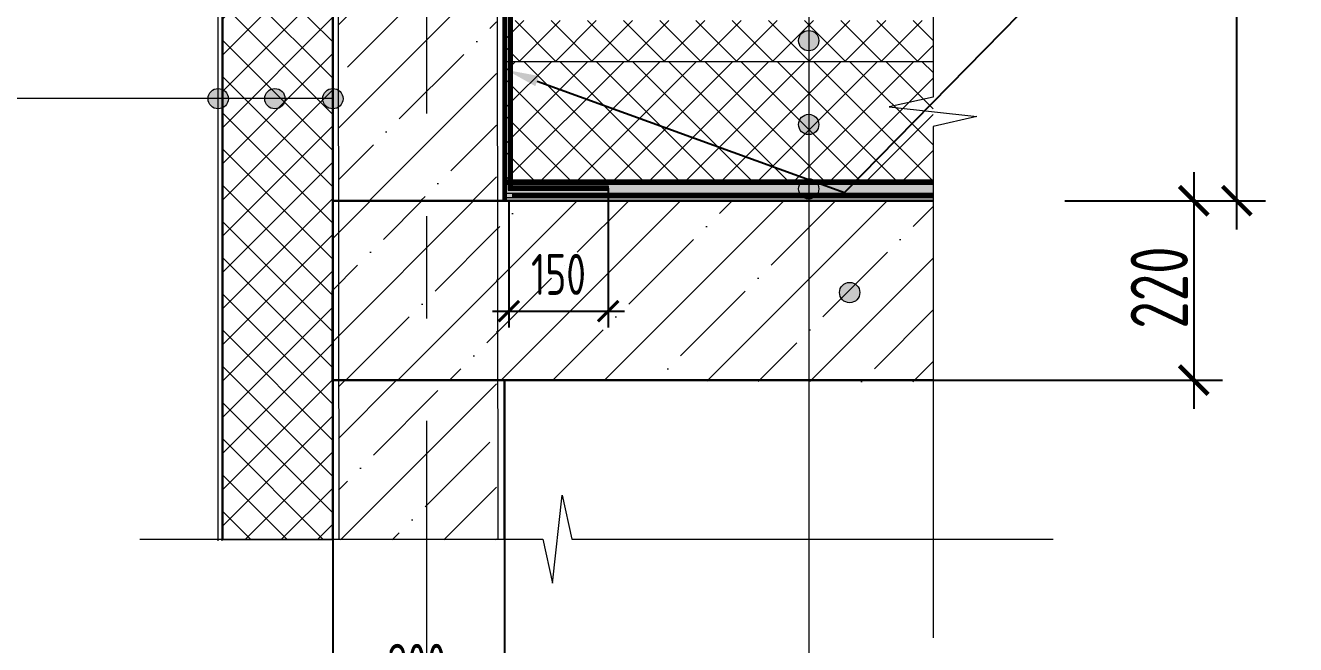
# Model space of a CAD drawing. Header units: millimetres. Extents: x -314343 to 682031, y 21428 to 98936.
# Drawn here: x 431401 to 432951, y 51443 to 52199 of the extents above; entities that cross this region are included whole.
import ezdxf
from ezdxf import colors
from ezdxf.entities.mleader import LeaderData, LeaderLine
from ezdxf.math import Vec2, Vec3

# ---------------------------------------------------------------- set-up
doc = ezdxf.new("R2010")
doc.units = ezdxf.units.MM
doc.header["$MEASUREMENT"] = 0
doc.header["$PDMODE"] = 3
doc.header["$PDSIZE"] = -4
for name, pattern in [('CENTER', [2, 1.25, -0.25, 0.25, -0.25]), ('пунктирнаяX2', [12.7, 0, -12.7]), ('штриховая', [19.05, 12.7, -6.35]), ('штриховая 50', [1, 0.5, -0.5])]:
    doc.linetypes.add(name, pattern=pattern)
doc.layers.get('0').update_dxf_attribs({"color": 250, "lineweight": 9})
doc.layers.get('Defpoints').update_dxf_attribs({"color": 6})
for name, color, linetype, lineweight in [('0.35', 30, 'Continuous', 30), ('_0', 250, 'Continuous', 9), ('_Выноска', 7, 'Continuous', 15), ('TN-ГИДРОИЗОЛЯЦИЯ БИТУМАЯ нижняя', 173, 'Continuous', 15), ('TN-ГРУНТОВКА', 6, 'Continuous', 15), ('TN-ПАРОИЗОЛЯЦИЯ', 104, 'Continuous', 15), ('АР_Навесной фасад', 147, 'Continuous', 5), ('АР_Оси', 195, 'Continuous', 9), ('АР_Тонкие', 250, 'Continuous', 5), ('АР_Утеплитель', 250, 'Continuous', 9), ('Маркировка потолков', 7, 'Continuous', 9)]:
    doc.layers.add(name, color=color, linetype=linetype, lineweight=lineweight)
doc.styles.add('ISOCPEUR', font='isocpeur.ttf', dxfattribs={"width": 0.7})
doc.styles.add('Архитект', font='isocpeur.ttf', dxfattribs={"width": 0.8, "oblique": 8})
doc.dimstyles.new('R_50', dxfattribs={"dimtxt": 140, "dimasz": 30, "dimexe": 20, "dimexo": 0, "dimgap": 20, "dimtad": 1, "dimdec": 0, "dimrnd": 5, "dimzin": 0, "dimdsep": 46, "dimtxsty": 'ISOCPEUR', "dimblk": 'ARCHTICK', "dimcen": 50, "dimdle": 20, "dimclrd": 256, "dimclre": 256, "dimclrt": 256, "dimadec": 0, "dimazin": 0, "dimtfac": 2, "dimtdec": 0, "dimtofl": 0, "dimtmove": 1, "dimatfit": 3, "dimfxl": 1, "dimtvp": 3, "dimtolj": 1, "dimtzin": 0, "dimarcsym": 0})

# ---------------------------------------------------------------- blocks, each defined once
blk = doc.blocks.new('*U252')
blk.add_lwpolyline([(0, -17.582), (0, -1), (2.25, -0.5), (-2.25, 0), (0, 0.5), (0, 26.723)])
blk = doc.blocks.new('_ArchTick')
at = {"color": 0, "linetype": 'ByBlock', "const_width": 0.15}
blk.add_lwpolyline([(-0.5, -0.5), (0.5, 0.5)], dxfattribs=at)
blk = doc.blocks.new('*D370')
at = {"layer": '_0', "lineweight": -2, "ltscale": 500, "transparency": 16777216}
for p, q in [((432827, 52019.7), (432827, 51730.9)), ((432669.7, 51984.7), (432862, 51984.7)), ((432482.9, 51765.9), (432862, 51765.9))]:
    blk.add_line(p, q, dxfattribs=at)
at = {"layer": 'Defpoints', "color": 0, "ltscale": 500, "transparency": 16777216}
for p in [(432669.7, 51984.7), (432482.9, 51765.9), (432827, 51765.9)]:
    blk.add_point(p, dxfattribs=at)
at = {"layer": '_0', "lineweight": -2, "ltscale": 500, "transparency": 16777216, "xscale": 35, "yscale": 35, "zscale": 35}
for p, rotation in [((432827, 51984.7), 90), ((432827, 51765.9), 270)]:
    blk.add_blockref('_ArchTick', p, dxfattribs=dict(at, rotation=rotation))
at = {"layer": '_0', "ltscale": 500, "transparency": 16777216, "insert": (432785, 51878.7), "char_height": 70, "attachment_point": 5, "rotation": 90, "style": 'ISOCPEUR'}
blk.add_mtext('\\A1;220', dxfattribs=at)
blk = doc.blocks.new('*D373')
at = {"layer": '_0', "lineweight": -2, "ltscale": 500, "transparency": 16777216}
for p, q in [((432879.8, 51949.7), (432879.8, 53217.8)), ((432240.3, 53182.8), (432914.8, 53182.8)), ((432721.6, 51984.7), (432914.8, 51984.7))]:
    blk.add_line(p, q, dxfattribs=at)
at = {"layer": 'Defpoints', "color": 0, "ltscale": 500, "transparency": 16777216}
for p in [(432240.3, 53182.8), (432879.8, 53182.8), (432721.6, 51984.7)]:
    blk.add_point(p, dxfattribs=at)
at = {"layer": '_0', "lineweight": -2, "ltscale": 500, "transparency": 16777216, "xscale": 35, "yscale": 35, "zscale": 35}
for p, rotation in [((432879.8, 53182.8), 90), ((432879.8, 51984.7), 270)]:
    blk.add_blockref('_ArchTick', p, dxfattribs=dict(at, rotation=rotation))
at = {"layer": '_0', "ltscale": 500, "transparency": 16777216, "insert": (432824.8, 52583.7), "char_height": 70, "attachment_point": 5, "rotation": 90, "style": 'ISOCPEUR'}
blk.add_mtext('\\A1;1200', dxfattribs=at)
blk = doc.blocks.new('*D374')
at = {"layer": '_0', "lineweight": -2, "ltscale": 500, "transparency": 16777216}
for p, q in [((431775.9, 51570.8), (431775.9, 51354)), ((431985.7, 51570.8), (431985.7, 51354)), ((432005.7, 51374), (431755.9, 51374))]:
    blk.add_line(p, q, dxfattribs=at)
at = {"layer": 'Defpoints', "color": 0, "ltscale": 500, "transparency": 16777216}
for p in [(431775.9, 51570.8), (431985.7, 51570.8), (431775.9, 51374)]:
    blk.add_point(p, dxfattribs=at)
at = {"layer": '_0', "lineweight": -2, "ltscale": 500, "transparency": 16777216, "xscale": 25, "yscale": 25, "zscale": 25, "rotation": 180}
blk.add_blockref('_ArchTick', (431775.9, 51374), dxfattribs=at)
at = {"layer": '_0', "lineweight": -2, "ltscale": 500, "transparency": 16777216, "xscale": 25, "yscale": 25, "zscale": 25}
blk.add_blockref('_ArchTick', (431985.7, 51374), dxfattribs=at)
at = {"layer": '_0', "ltscale": 500, "transparency": 16777216, "insert": (431878.6, 51419), "char_height": 50, "attachment_point": 5, "style": 'ISOCPEUR'}
blk.add_mtext('\\A1;200 ', dxfattribs=at)
blk = doc.blocks.new('*U358')
blk.add_lwpolyline([(0, -21.673), (0, -1), (2.25, -0.5), (-2.25, 0), (0, 0.5), (0, 25.197)])
blk = doc.blocks.new('*D409')
at = {"layer": '_0', "lineweight": -2, "ltscale": 500, "transparency": 16777216}
for p, q in [((432112.1, 52000.2), (432112.1, 51829.8)), ((431990.9, 51984.7), (431990.9, 51829.8)), ((431970.9, 51849.8), (432132.1, 51849.8))]:
    blk.add_line(p, q, dxfattribs=at)
at = {"layer": 'Defpoints', "color": 0, "ltscale": 500, "transparency": 16777216}
for p in [(432112.1, 52000.2), (431990.9, 51984.7), (432112.1, 51849.8)]:
    blk.add_point(p, dxfattribs=at)
at = {"layer": '_0', "lineweight": -2, "ltscale": 500, "transparency": 16777216, "xscale": 25, "yscale": 25, "zscale": 25, "rotation": 180}
blk.add_blockref('_ArchTick', (431990.9, 51849.8), dxfattribs=at)
at = {"layer": '_0', "lineweight": -2, "ltscale": 500, "transparency": 16777216, "xscale": 25, "yscale": 25, "zscale": 25}
blk.add_blockref('_ArchTick', (432112.1, 51849.8), dxfattribs=at)
at = {"layer": '_0', "ltscale": 500, "transparency": 16777216, "insert": (432051.5, 51894.8), "char_height": 50, "attachment_point": 5, "style": 'ISOCPEUR'}
blk.add_mtext('\\A1;150', dxfattribs=at)

msp = doc.modelspace()

# ---------------------------------------------------------------- hatches: boundary and pattern name
at = {"lineweight": 9, "transparency": 33554559}
h = msp.add_hatch(dxfattribs=at)
h.set_pattern_fill('AR-SAND', color=256, scale=5)
h.set_pattern_definition([(37.5000203, (-214.9605, -12319.562), (-0.31497021, 9.63411873), [0, -7.6, 0, -8.5, 0, -8.125]), (7.5000203, (-214.96, -12319.562), (8.8488785, 14.11073347), [0, -4.1, 0, -6.85, 0, -2.625]), (327.5000203, (-221.1105, -12319.562), (15.5707093, 0.0283008), [0, -2.5, 0, -9, 0, -11.75]), (317.5000203, (-221.11, -12319.562), (15.03063146, 4.38838316), [0, -1.25, 0, -5.9, 0, -6.75])])
h.paths.add_polyline_path([(432508.9, 52004.7), (431987.8, 52004.7), (431987.8, 51984.7), (432508.9, 51984.7)])
at = {"layer": '_Выноска'}
h = msp.add_hatch(color=256, dxfattribs=at)
edge = h.paths.add_edge_path()
edge.add_arc((432357, 52180), 12.4, 0, 360)
h = msp.add_hatch(color=256, dxfattribs=at)
edge = h.paths.add_edge_path()
edge.add_arc((432357, 52180), 12.4, 0, 360)
h = msp.add_hatch(color=256, dxfattribs=at)
edge = h.paths.add_edge_path()
edge.add_arc((431636.1, 52109.2), 12.4, 0, 360)
h = msp.add_hatch(color=256, dxfattribs=at)
edge = h.paths.add_edge_path()
edge.add_arc((431636.1, 52109.2), 12.4, 0, 360)
h = msp.add_hatch(color=256, dxfattribs=at)
edge = h.paths.add_edge_path()
edge.add_arc((431705.3, 52109.2), 12.4, 0, 360)
h = msp.add_hatch(color=256, dxfattribs=at)
edge = h.paths.add_edge_path()
edge.add_arc((431776.1, 52109.2), 12.4, 0, 360)
h = msp.add_hatch(color=256, dxfattribs=at)
edge = h.paths.add_edge_path()
edge.add_arc((432357, 52077.7), 12.4, 0, 360)
h = msp.add_hatch(color=256, dxfattribs=at)
edge = h.paths.add_edge_path()
edge.add_arc((432357, 52077.7), 12.4, 0, 360)
h = msp.add_hatch(color=256, dxfattribs=at)
edge = h.paths.add_edge_path()
edge.add_arc((432357, 51999.2), 12.4, 0, 360)
h = msp.add_hatch(color=256, dxfattribs=at)
edge = h.paths.add_edge_path()
edge.add_arc((432357, 51999.2), 12.4, 0, 360)
h = msp.add_hatch(color=256, dxfattribs=at)
edge = h.paths.add_edge_path()
edge.add_arc((432407, 51872.6), 12.4, 0, 360)
h = msp.add_hatch(color=256, dxfattribs=at)
edge = h.paths.add_edge_path()
edge.add_arc((432407, 51872.6), 12.4, 0, 360)
at = {"layer": 'АР_Утеплитель', "lineweight": 9, "ltscale": 500}
h = msp.add_hatch(dxfattribs=at)
h.set_pattern_fill('ANSI37', color=251, scale=250, angle=-90)
h.set_pattern_definition([(315, (491.953, -13943.153), (22.097087, 22.097087), []), (45, (491.953, -13943.153), (-22.097087, 22.097087), [])])
h.paths.add_polyline_path([(431642, 53232.8), (431775.9, 53232.8), (431775.9, 51570.8), (431642, 51570.8)])
h = msp.add_hatch(dxfattribs=at)
h.set_pattern_fill('ANSI37', color=251, scale=250, angle=-90)
h.set_pattern_definition([(315, (-237.292, -12169.562), (22.097087, 22.097087), []), (45, (-237.292, -12169.562), (-22.097087, 22.097087), [])])
h.paths.add_polyline_path([(432508.9, 52154.7), (432508.9, 52204.7), (431987.8, 52204.7), (431987.8, 52154.7)])
h = msp.add_hatch(dxfattribs=at)
h.set_pattern_fill('ANSI37', color=251, scale=250, angle=-90)
h.set_pattern_definition([(315, (-214.96, -12319.562), (22.097087, 22.097087), []), (45, (-214.96, -12319.562), (-22.097087, 22.097087), [])])
h.paths.add_polyline_path([(432508.9, 52007.4), (432508.9, 52154.7), (431987.8, 52154.7), (431987.8, 52007.4)])
at = {"layer": 'Маркировка потолков', "lineweight": 9, "ltscale": 5000, "transparency": 33554610}
h = msp.add_hatch(dxfattribs=at)
h.set_pattern_fill('ANSI35', color=256, scale=356.9777)
h.set_pattern_definition([(45, (437.36, -7329.32), (-63.105338, 63.105338), []), (45, (500.47, -7329.32), (-63.105338, 63.105338), [111.555531, -22.311106, 0, -22.311106])])
h.paths.add_polyline_path([(431782.8, 51984.7), (431977.3, 51984.8), (431977.3, 51766), (431783, 51765.9), (431782.8, 51956.3), (431782.8, 51570.8), (431975.7, 51570.8), (431975.7, 53172.8), (431782.8, 53172.8)])
h = msp.add_hatch(dxfattribs=at)
h.set_pattern_fill('ANSI35', color=256, scale=356.9777)
h.set_pattern_definition([(45, (-260.34, -12319.56), (-63.105338, 63.105338), []), (45, (-197.23, -12319.56), (-63.105338, 63.105338), [111.555531, -22.311106, 0, -22.311106])])
h.paths.add_polyline_path([(431977.2, 51984.7), (431977.4, 51765.9), (431977.3, 51766), (431977.3, 51984.8), (431775.9, 51984.7), (431775.9, 51766), (432508.9, 51763.4), (432508.9, 51984.7)])

# ---------------------------------------------------------------- linework, layer by layer
at = {"layer": '0.35', "color": 18, "ltscale": 200, "true_color": 0x000000}
msp.add_lwpolyline([(432508.9, 51984.7), (431776, 51984.7), (431775.8, 51765.9), (432508.9, 51765.9)], dxfattribs=at)
at = {"layer": '_0', "color": 251, "ltscale": 500}
for p, q in [((431635.9, 51569.8), (431635.9, 53181.8)), ((431640.9, 51569.8), (431640.9, 53181.8))]:
    msp.add_line(p, q, dxfattribs=at)
at = {"layer": '_0', "color": 7, "ltscale": 500}
for p, q in [((431987.8, 53182.8), (431987.8, 51984.7)), ((431985.7, 52154.7), (432508.9, 52154.7)), ((431985.7, 52004.7), (432508.9, 52004.7))]:
    msp.add_line(p, q, dxfattribs=at)
at = {"layer": '_0', "color": 7}
for p, q in [((431987.8, 53182.8), (431987.8, 52004.7)), ((431987.8, 52004.7), (432033.2, 52004.7))]:
    msp.add_line(p, q, dxfattribs=at)
msp.add_lwpolyline([(431642, 53232.8), (431775.9, 53232.8), (431775.9, 51570.8), (431642, 51570.8)], close=True, dxfattribs=at)
msp.add_lwpolyline([(431977.7, 51570.8), (431975.7, 53172.8), (431781.3, 53172.8), (431783.2, 51570.8)], dxfattribs=at)
at = {"layer": '_0', "color": 7, "ltscale": 500}
for points in [[(432357, 52417), (432357, 51262.1), (433235.7, 51262.1)], [(430754.5, 52109.9), (431775.9, 52109.9)], [(432508.9, 52009.8), (431987.8, 52009.8), (431987.8, 52004.7), (432508.9, 52004.7)]]:
    msp.add_lwpolyline(points, dxfattribs=at)
at = {"layer": '_Выноска'}
for centre in [(432357, 52180), (432357, 52180), (431636.1, 52109.2), (431636.1, 52109.2), (431705.3, 52109.2), (431776.1, 52109.2), (432357, 52077.7), (432357, 52077.7), (432357, 51999.2), (432357, 51999.2), (432407, 51872.6), (432407, 51872.6)]:
    msp.add_circle(centre, 12.4, dxfattribs=at)
at = {"layer": 'TN-ГИДРОИЗОЛЯЦИЯ БИТУМАЯ нижняя', "linetype": 'штриховая 50', "ltscale": 150, "const_width": 5}
msp.add_lwpolyline([(431987.9, 52007.3), (432508.9, 52007.3)], dxfattribs=at)
at = {"layer": 'TN-ГРУНТОВКА', "linetype": 'штриховая', "const_width": 2}
msp.add_lwpolyline([(431983.9, 53182.8), (431983.9, 51984.7)], dxfattribs=at)
at = {"layer": 'TN-ПАРОИЗОЛЯЦИЯ', "linetype": 'Continuous', "ltscale": 40}
for p, q in [((431990, 53182.8), (431990, 51997.7)), ((431995, 53182.8), (431995, 52002.7)), ((431990, 51997.7), (432112.1, 51997.7)), ((431995, 52002.7), (432112.1, 52002.7)), ((432112.1, 52002.7), (432112.1, 52000.2)), ((432112.1, 51997.7), (432112.1, 52000.2)), ((431987.8, 51993.7), (431987.8, 51991.2)), ((431987.8, 51993.7), (432508.9, 51993.7)), ((431987.8, 51988.7), (431987.8, 51991.2)), ((431987.8, 51988.7), (432508.9, 51988.7)), ((432508.9, 51993.7), (432508.9, 51991.2)), ((432508.9, 51988.7), (432508.9, 51991.2))]:
    msp.add_line(p, q, dxfattribs=at)
at = {"layer": 'TN-ПАРОИЗОЛЯЦИЯ', "linetype": 'пунктирнаяX2', "ltscale": 40}
for p, q in [((431992.5, 53182.8), (431992.5, 52000.2)), ((431992.5, 52000.2), (432112.1, 52000.2)), ((431987.8, 51991.2), (432508.9, 51991.2))]:
    msp.add_line(p, q, dxfattribs=at)
at = {"layer": 'TN-ПАРОИЗОЛЯЦИЯ', "linetype": 'штриховая 50', "ltscale": 40, "const_width": 5}
for points in [[(432112.1, 52000.2), (431992.5, 52000.2), (431992.5, 53182.8)], [(431994.9, 51991.2), (432508.9, 51991.2)]]:
    msp.add_lwpolyline(points, dxfattribs=at)
at = {"layer": 'АР_Навесной фасад', "color": 18, "lineweight": 30, "ltscale": 100, "true_color": 0x000000}
for points in [[(431775.9, 51570.8), (431775.9, 53182.8), (431985.7, 53182.8), (431985.7, 51984.7)], [(431985.7, 51765.9), (431985.7, 51570.8)]]:
    msp.add_lwpolyline(points, dxfattribs=at)
at = {"layer": 'АР_Оси', "linetype": 'CENTER', "ltscale": 500}
msp.add_line((431890.7, 51091), (431890.7, 53430.1), dxfattribs=at)

# ---------------------------------------------------------------- block references
at = {"ltscale": 100, "xscale": 23.79851555813043, "yscale": 23.79851555813043, "zscale": 23.79851555813043}
for name, p, rotation in [('*U252', (432508.9, 52087.3), 180), ('*U358', (432056, 51571.7), 270)]:
    msp.add_blockref(name, p, dxfattribs=dict(at, rotation=rotation))

# ---------------------------------------------------------------- dimensions: what is measured, and where the dimension line sits
at = {"layer": '_0', "color": 1, "ltscale": 500}
dim = msp.add_linear_dim(base=(432879.8, 53182.8), p1=(432721.6, 51984.7), p2=(432240.3, 53182.8), angle=90, dimstyle='R_50', override={"dimtxt": 70, "dimasz": 35, "dimexe": 35, "dimpost": '\\X', "dimdle": 35}, dxfattribs=at)
dim.commit()
dim.dimension.update_dxf_attribs({"geometry": '*D373', "text_midpoint": (432824.8, 52583.7)})
dim = msp.add_linear_dim(base=(432827, 51765.9), p1=(432669.7, 51984.7), p2=(432482.9, 51765.9), angle=90, dimstyle='R_50', override={"dimtxt": 70, "dimasz": 35, "dimexe": 35, "dimpost": '\\X', "dimdle": 35}, dxfattribs=at)
dim.commit()
dim.dimension.update_dxf_attribs({"geometry": '*D370', "text_midpoint": (432840, 51878.7), "dimtype": 160})
dim = msp.add_linear_dim(base=(432112.1, 51849.8), p1=(431990.9, 51984.7), p2=(432112.1, 52000.2), text='150', dimstyle='R_50', override={"dimtxt": 50, "dimasz": 25, "dimpost": '\\X'}, dxfattribs=at)
dim.commit()
dim.dimension.update_dxf_attribs({"geometry": '*D409', "text_midpoint": (432051.5, 51894.8)})
dim = msp.add_linear_dim(base=(431775.9, 51374), p1=(431985.7, 51570.8), p2=(431775.9, 51570.8), text='200 ', dimstyle='R_50', override={"dimtxt": 50, "dimasz": 25, "dimpost": '\\X'}, dxfattribs=at)
dim.commit()
dim.dimension.update_dxf_attribs({"geometry": '*D374', "text_midpoint": (431878.6, 51374), "dimtype": 160})

# ---------------------------------------------------------------- leaders
at = {"layer": 'АР_Тонкие', "lineweight": 15}
ml = msp.add_multileader_mtext('Standard', dxfattribs=at)
ml.set_content('Филизол Н ТПП 4.0', color=256, style='Архитект')
ml.set_leader_properties()
ml.build(insert=Vec2(0, 0))
ml.multileader.update_dxf_attribs({"text_left_attachment_type": 6, "text_right_attachment_type": 6, "dogleg_length": 50, "arrow_head_size": 40})
ctx = ml.context
ctx.base_point, ctx.char_height, ctx.arrow_head_size, ctx.landing_gap_size, ctx.plane_origin = Vec3(432663.5, 52259.2), 75, 40, 33.3, Vec3(437250.2, 53293.1)
ctx.left_attachment, ctx.right_attachment = 6, 6
notes = []
notes.append((ctx, [(1, (1, 1, 0), (432660.1, 52259.2), (1, 0), 3.37, [(0, [(431987.8, 52144.3), (432400.5, 51994.7)], 0, [])])]))
ctx.mtext.insert, ctx.mtext.width, ctx.mtext.defined_height, ctx.mtext.flow_direction = Vec3(432696.8, 52349.2), 1024.357, 721.8, 5
for ctx, leaders in notes:
    for number, flags, end, landing, length, lines in leaders:
        leader = LeaderData()
        leader.index, (leader.has_last_leader_line, leader.has_dogleg_vector, leader.attachment_direction) = number, flags
        leader.last_leader_point, leader.dogleg_vector, leader.dogleg_length = Vec3(end), Vec3(landing), length
        for number, points, colour, breaks in lines:
            line = LeaderLine()
            line.index, line.vertices, line.color, line.breaks = number, Vec3.list(points), colors.encode_raw_color(colour), breaks
            leader.lines.append(line)
        ctx.leaders.append(leader)

doc.saveas('drawing.dxf')
